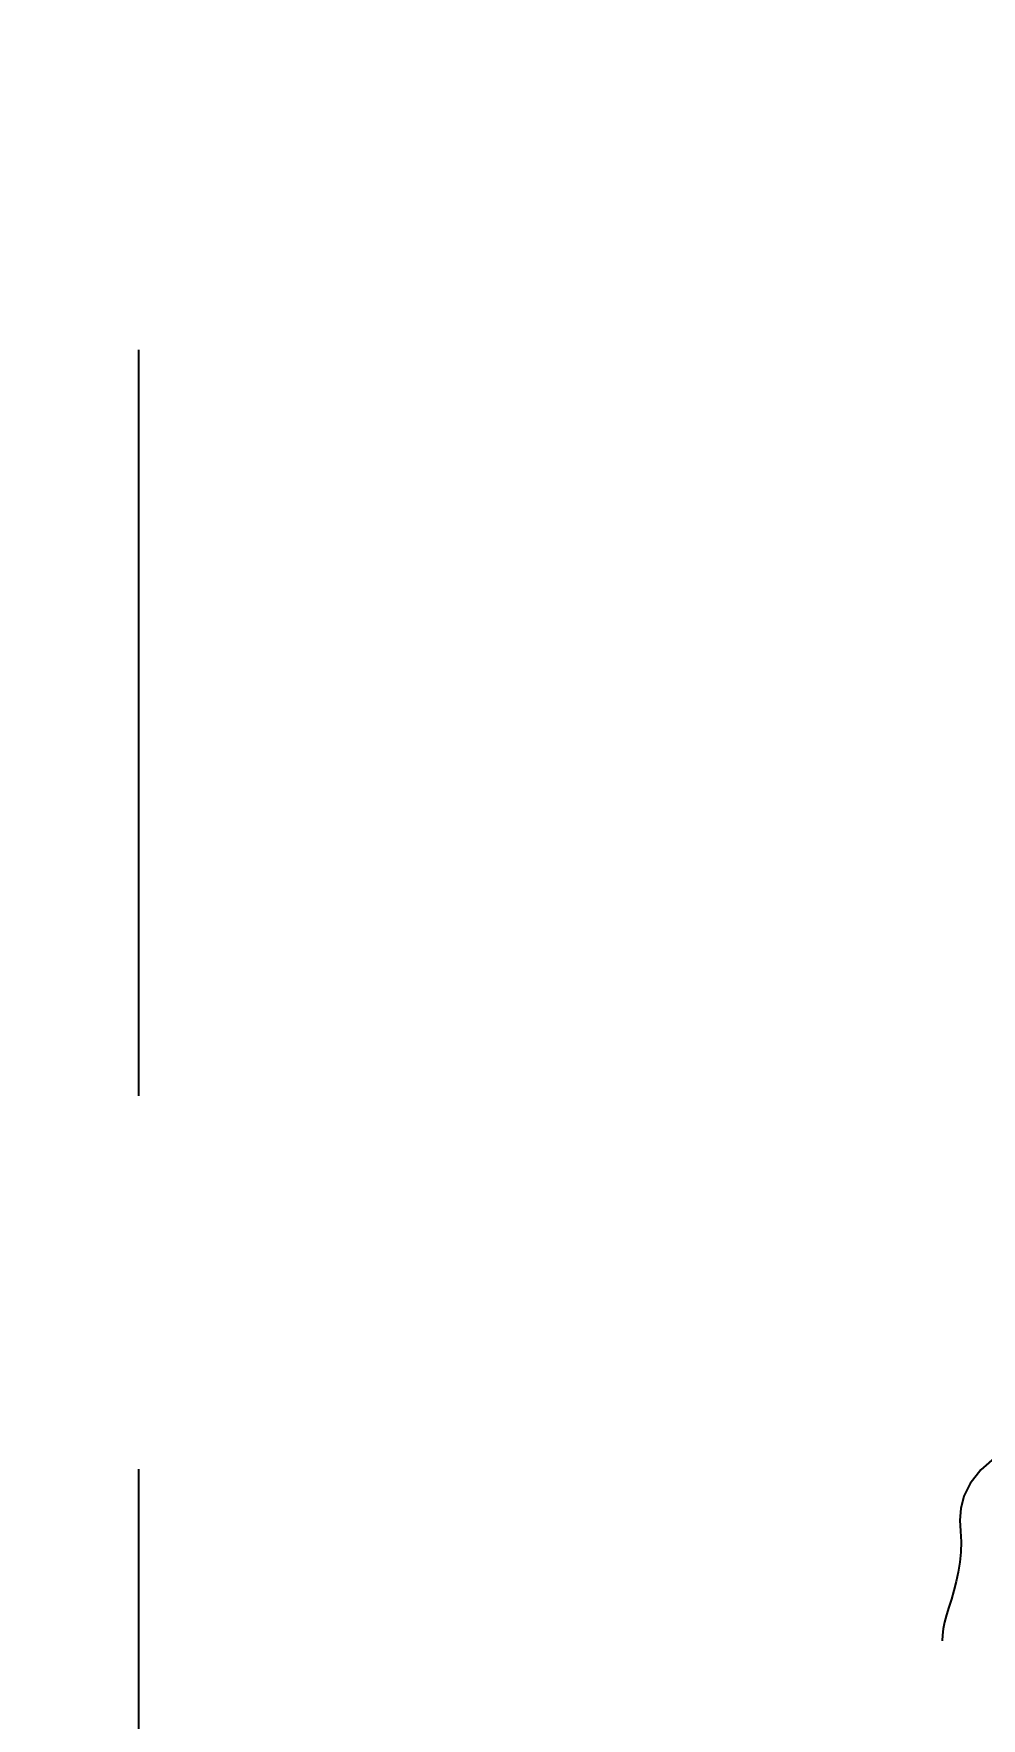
# Model space of a CAD drawing. Header units: millimetres. Extents: x 104198 to 1296755, y -81101 to 81453.
# Drawn here: x 633575.5 to 633670.8, y -26157.3 to -25988 of the extents above; entities that cross this region are included whole.
import ezdxf

# ---------------------------------------------------------------- set-up
doc = ezdxf.new("R2010")
doc.units = ezdxf.units.MM
doc.header["$PDMODE"] = 3
doc.linetypes.add('HIDDEN2', pattern=[0.1875, 0.125, -0.0625])
doc.layers.get('Defpoints').update_dxf_attribs({"color": 250})
doc.styles.add('CCD_DIM', font='ARCHS.SHX')
doc.dimstyles.get("Standard").update_dxf_attribs({"dimtxt": 0.18, "dimasz": 0.18, "dimexe": 0.18, "dimexo": 0.0625, "dimgap": 0.09, "dimtad": 0, "dimtih": 1, "dimtoh": 1, "dimdec": 4, "dimzin": 0, "dimdsep": 46, "dimtxsty": 'Standard', "dimcen": 0.09, "dimadec": 0, "dimazin": 0, "dimtfac": 1, "dimtdec": 4, "dimtofl": 0, "dimtmove": 0, "dimatfit": 3, "dimfxl": 1, "dimtolj": 1, "dimtzin": 0, "dimarcsym": 0})

# ---------------------------------------------------------------- blocks, each defined once
blk = doc.blocks.new('ghfdhrhr')
at = {"color": 250, "linetype": 'HIDDEN2', "ltscale": 600}
for p, q in [((633586.06, -32184.52, 0), (633586.06, -32719.76, 0)), ((633672.37, -32633.15), (633670.73, -32634.6)), ((633672.37, -32633.15), (633670.73, -32634.6)), ((633672.37, -32633.15), (633670.73, -32634.6)), ((633672.37, -32633.15), (633670.73, -32634.6)), ((633672.37, -32633.15), (633670.73, -32634.6)), ((633672.37, -32633.15), (633670.73, -32634.6)), ((633672.37, -32633.15), (633670.73, -32634.6)), ((633672.37, -32633.15), (633670.73, -32634.6)), ((633672.37, -32633.15), (633670.73, -32634.6)), ((633672.37, -32633.15), (633670.73, -32634.6)), ((633672.37, -32633.15), (633670.73, -32634.6)), ((633672.37, -32633.15), (633670.73, -32634.6)), ((633669.64, -32635.96), (633669, -32637.25)), ((633669.64, -32635.96), (633669, -32637.25)), ((633669.64, -32635.96), (633669, -32637.25)), ((633669.64, -32635.96), (633669, -32637.25)), ((633669.64, -32635.96), (633669, -32637.25)), ((633669.64, -32635.96), (633669, -32637.25)), ((633669.64, -32635.96), (633669, -32637.25)), ((633669.64, -32635.96), (633669, -32637.25)), ((633669.64, -32635.96), (633669, -32637.25)), ((633669.64, -32635.96), (633669, -32637.25)), ((633669.64, -32635.96), (633669, -32637.25)), ((633669.64, -32635.96), (633669, -32637.25)), ((633670.73, -32634.6), (633669.64, -32635.96)), ((633670.73, -32634.6), (633669.64, -32635.96)), ((633670.73, -32634.6), (633669.64, -32635.96)), ((633670.73, -32634.6), (633669.64, -32635.96)), ((633670.73, -32634.6), (633669.64, -32635.96)), ((633670.73, -32634.6), (633669.64, -32635.96)), ((633670.73, -32634.6), (633669.64, -32635.96)), ((633670.73, -32634.6), (633669.64, -32635.96)), ((633670.73, -32634.6), (633669.64, -32635.96)), ((633670.73, -32634.6), (633669.64, -32635.96)), ((633670.73, -32634.6), (633669.64, -32635.96)), ((633670.73, -32634.6), (633669.64, -32635.96)), ((633669, -32637.25), (633668.7, -32638.47)), ((633669, -32637.25), (633668.7, -32638.47)), ((633669, -32637.25), (633668.7, -32638.47)), ((633669, -32637.25), (633668.7, -32638.47)), ((633669, -32637.25), (633668.7, -32638.47)), ((633669, -32637.25), (633668.7, -32638.47)), ((633669, -32637.25), (633668.7, -32638.47)), ((633669, -32637.25), (633668.7, -32638.47)), ((633669, -32637.25), (633668.7, -32638.47)), ((633669, -32637.25), (633668.7, -32638.47)), ((633669, -32637.25), (633668.7, -32638.47)), ((633669, -32637.25), (633668.7, -32638.47)), ((633668.7, -32638.47), (633668.62, -32639.64)), ((633668.7, -32638.47), (633668.62, -32639.64)), ((633668.7, -32638.47), (633668.62, -32639.64)), ((633668.7, -32638.47), (633668.62, -32639.64)), ((633668.7, -32638.47), (633668.62, -32639.64)), ((633668.7, -32638.47), (633668.62, -32639.64)), ((633668.7, -32638.47), (633668.62, -32639.64)), ((633668.7, -32638.47), (633668.62, -32639.64)), ((633668.7, -32638.47), (633668.62, -32639.64)), ((633668.7, -32638.47), (633668.62, -32639.64)), ((633668.7, -32638.47), (633668.62, -32639.64)), ((633668.7, -32638.47), (633668.62, -32639.64)), ((633668.62, -32639.64), (633668.67, -32640.75)), ((633668.62, -32639.64), (633668.67, -32640.75)), ((633668.62, -32639.64), (633668.67, -32640.75)), ((633668.62, -32639.64), (633668.67, -32640.75)), ((633668.62, -32639.64), (633668.67, -32640.75)), ((633668.62, -32639.64), (633668.67, -32640.75)), ((633668.62, -32639.64), (633668.67, -32640.75)), ((633668.62, -32639.64), (633668.67, -32640.75)), ((633668.62, -32639.64), (633668.67, -32640.75)), ((633668.62, -32639.64), (633668.67, -32640.75)), ((633668.62, -32639.64), (633668.67, -32640.75)), ((633668.62, -32639.64), (633668.67, -32640.75)), ((633668.67, -32640.75), (633668.73, -32641.83)), ((633668.67, -32640.75), (633668.73, -32641.83)), ((633668.67, -32640.75), (633668.73, -32641.83)), ((633668.67, -32640.75), (633668.73, -32641.83)), ((633668.67, -32640.75), (633668.73, -32641.83)), ((633668.67, -32640.75), (633668.73, -32641.83)), ((633668.67, -32640.75), (633668.73, -32641.83)), ((633668.67, -32640.75), (633668.73, -32641.83)), ((633668.67, -32640.75), (633668.73, -32641.83)), ((633668.67, -32640.75), (633668.73, -32641.83)), ((633668.67, -32640.75), (633668.73, -32641.83)), ((633668.67, -32640.75), (633668.73, -32641.83)), ((633668.71, -32642.88), (633668.61, -32643.89)), ((633668.71, -32642.88), (633668.61, -32643.89)), ((633668.71, -32642.88), (633668.61, -32643.89)), ((633668.71, -32642.88), (633668.61, -32643.89)), ((633668.71, -32642.88), (633668.61, -32643.89)), ((633668.71, -32642.88), (633668.61, -32643.89)), ((633668.71, -32642.88), (633668.61, -32643.89)), ((633668.71, -32642.88), (633668.61, -32643.89)), ((633668.71, -32642.88), (633668.61, -32643.89)), ((633668.71, -32642.88), (633668.61, -32643.89)), ((633668.71, -32642.88), (633668.61, -32643.89)), ((633668.71, -32642.88), (633668.61, -32643.89)), ((633668.73, -32641.83), (633668.71, -32642.88)), ((633668.73, -32641.83), (633668.71, -32642.88)), ((633668.73, -32641.83), (633668.71, -32642.88)), ((633668.73, -32641.83), (633668.71, -32642.88)), ((633668.73, -32641.83), (633668.71, -32642.88)), ((633668.73, -32641.83), (633668.71, -32642.88)), ((633668.73, -32641.83), (633668.71, -32642.88)), ((633668.73, -32641.83), (633668.71, -32642.88)), ((633668.73, -32641.83), (633668.71, -32642.88)), ((633668.73, -32641.83), (633668.71, -32642.88)), ((633668.73, -32641.83), (633668.71, -32642.88)), ((633668.73, -32641.83), (633668.71, -32642.88)), ((633668.61, -32643.89), (633668.45, -32644.87)), ((633668.61, -32643.89), (633668.45, -32644.87)), ((633668.61, -32643.89), (633668.45, -32644.87)), ((633668.61, -32643.89), (633668.45, -32644.87)), ((633668.61, -32643.89), (633668.45, -32644.87)), ((633668.61, -32643.89), (633668.45, -32644.87)), ((633668.61, -32643.89), (633668.45, -32644.87)), ((633668.61, -32643.89), (633668.45, -32644.87)), ((633668.61, -32643.89), (633668.45, -32644.87)), ((633668.61, -32643.89), (633668.45, -32644.87)), ((633668.61, -32643.89), (633668.45, -32644.87)), ((633668.61, -32643.89), (633668.45, -32644.87)), ((633668.24, -32645.81), (633668, -32646.71)), ((633668.24, -32645.81), (633668, -32646.71)), ((633668.24, -32645.81), (633668, -32646.71)), ((633668.24, -32645.81), (633668, -32646.71)), ((633668.24, -32645.81), (633668, -32646.71)), ((633668.24, -32645.81), (633668, -32646.71)), ((633668.24, -32645.81), (633668, -32646.71)), ((633668.24, -32645.81), (633668, -32646.71)), ((633668.24, -32645.81), (633668, -32646.71)), ((633668.24, -32645.81), (633668, -32646.71)), ((633668.24, -32645.81), (633668, -32646.71)), ((633668.24, -32645.81), (633668, -32646.71)), ((633668.45, -32644.87), (633668.24, -32645.81)), ((633668.45, -32644.87), (633668.24, -32645.81)), ((633668.45, -32644.87), (633668.24, -32645.81)), ((633668.45, -32644.87), (633668.24, -32645.81)), ((633668.45, -32644.87), (633668.24, -32645.81)), ((633668.45, -32644.87), (633668.24, -32645.81)), ((633668.45, -32644.87), (633668.24, -32645.81)), ((633668.45, -32644.87), (633668.24, -32645.81)), ((633668.45, -32644.87), (633668.24, -32645.81)), ((633668.45, -32644.87), (633668.24, -32645.81)), ((633668.45, -32644.87), (633668.24, -32645.81)), ((633668.45, -32644.87), (633668.24, -32645.81)), ((633667.75, -32647.58), (633667.5, -32648.4)), ((633667.75, -32647.58), (633667.5, -32648.4)), ((633667.75, -32647.58), (633667.5, -32648.4)), ((633667.75, -32647.58), (633667.5, -32648.4)), ((633667.75, -32647.58), (633667.5, -32648.4)), ((633667.75, -32647.58), (633667.5, -32648.4)), ((633667.75, -32647.58), (633667.5, -32648.4)), ((633667.75, -32647.58), (633667.5, -32648.4)), ((633667.75, -32647.58), (633667.5, -32648.4)), ((633667.75, -32647.58), (633667.5, -32648.4)), ((633667.75, -32647.58), (633667.5, -32648.4)), ((633667.75, -32647.58), (633667.5, -32648.4)), ((633668, -32646.71), (633667.75, -32647.58)), ((633668, -32646.71), (633667.75, -32647.58)), ((633668, -32646.71), (633667.75, -32647.58)), ((633668, -32646.71), (633667.75, -32647.58)), ((633668, -32646.71), (633667.75, -32647.58)), ((633668, -32646.71), (633667.75, -32647.58)), ((633668, -32646.71), (633667.75, -32647.58)), ((633668, -32646.71), (633667.75, -32647.58)), ((633668, -32646.71), (633667.75, -32647.58)), ((633668, -32646.71), (633667.75, -32647.58)), ((633668, -32646.71), (633667.75, -32647.58)), ((633668, -32646.71), (633667.75, -32647.58)), ((633667.27, -32649.17), (633667.07, -32649.9)), ((633667.27, -32649.17), (633667.07, -32649.9)), ((633667.27, -32649.17), (633667.07, -32649.9)), ((633667.27, -32649.17), (633667.07, -32649.9)), ((633667.27, -32649.17), (633667.07, -32649.9)), ((633667.27, -32649.17), (633667.07, -32649.9)), ((633667.27, -32649.17), (633667.07, -32649.9)), ((633667.27, -32649.17), (633667.07, -32649.9)), ((633667.27, -32649.17), (633667.07, -32649.9)), ((633667.27, -32649.17), (633667.07, -32649.9)), ((633667.27, -32649.17), (633667.07, -32649.9)), ((633667.27, -32649.17), (633667.07, -32649.9)), ((633667.5, -32648.4), (633667.27, -32649.17)), ((633667.5, -32648.4), (633667.27, -32649.17)), ((633667.5, -32648.4), (633667.27, -32649.17)), ((633667.5, -32648.4), (633667.27, -32649.17)), ((633667.5, -32648.4), (633667.27, -32649.17)), ((633667.5, -32648.4), (633667.27, -32649.17)), ((633667.5, -32648.4), (633667.27, -32649.17)), ((633667.5, -32648.4), (633667.27, -32649.17)), ((633667.5, -32648.4), (633667.27, -32649.17)), ((633667.5, -32648.4), (633667.27, -32649.17)), ((633667.5, -32648.4), (633667.27, -32649.17)), ((633667.5, -32648.4), (633667.27, -32649.17)), ((633666.85, -32651.21), (633666.84, -32651.8)), ((633666.85, -32651.21), (633666.84, -32651.8)), ((633666.85, -32651.21), (633666.84, -32651.8)), ((633666.85, -32651.21), (633666.84, -32651.8)), ((633666.85, -32651.21), (633666.84, -32651.8)), ((633666.85, -32651.21), (633666.84, -32651.8)), ((633666.85, -32651.21), (633666.84, -32651.8)), ((633666.85, -32651.21), (633666.84, -32651.8)), ((633666.85, -32651.21), (633666.84, -32651.8)), ((633666.85, -32651.21), (633666.84, -32651.8)), ((633666.85, -32651.21), (633666.84, -32651.8)), ((633666.85, -32651.21), (633666.84, -32651.8)), ((633666.93, -32650.58), (633666.85, -32651.21)), ((633666.93, -32650.58), (633666.85, -32651.21)), ((633666.93, -32650.58), (633666.85, -32651.21)), ((633666.93, -32650.58), (633666.85, -32651.21)), ((633666.93, -32650.58), (633666.85, -32651.21)), ((633666.93, -32650.58), (633666.85, -32651.21)), ((633666.93, -32650.58), (633666.85, -32651.21)), ((633666.93, -32650.58), (633666.85, -32651.21)), ((633666.93, -32650.58), (633666.85, -32651.21)), ((633666.93, -32650.58), (633666.85, -32651.21)), ((633666.93, -32650.58), (633666.85, -32651.21)), ((633666.93, -32650.58), (633666.85, -32651.21)), ((633667.07, -32649.9), (633666.93, -32650.58)), ((633667.07, -32649.9), (633666.93, -32650.58)), ((633667.07, -32649.9), (633666.93, -32650.58)), ((633667.07, -32649.9), (633666.93, -32650.58)), ((633667.07, -32649.9), (633666.93, -32650.58)), ((633667.07, -32649.9), (633666.93, -32650.58)), ((633667.07, -32649.9), (633666.93, -32650.58)), ((633667.07, -32649.9), (633666.93, -32650.58)), ((633667.07, -32649.9), (633666.93, -32650.58)), ((633667.07, -32649.9), (633666.93, -32650.58)), ((633667.07, -32649.9), (633666.93, -32650.58)), ((633667.07, -32649.9), (633666.93, -32650.58))]:
    blk.add_line(p, q, dxfattribs=at)
blk = doc.blocks.new('WS-cj')
blk.add_hatch(color=2).paths.add_polyline_path([(0.5879, 0.8177), (-0.8177, -0.5879), (-0.5879, -0.8177), (0.8177, 0.5879)])
at = {"color": 2, "linetype": 'ByBlock', "lineweight": 0}
for p, q in [((-1.1, 0), (0, 0)), ((0, 0), (1.1, 0))]:
    blk.add_line(p, q, dxfattribs=at)
at = {"color": 2}
blk.add_lwpolyline([(0.5879, 0.8177), (-0.8177, -0.5879), (-0.5879, -0.8177), (0.8177, 0.5879)], close=True, dxfattribs=at)
blk = doc.blocks.new('*D1031')
at = {"color": 44, "lineweight": -2, "transparency": 16777216}
for p, q in [((633486.06, -25053.46), (633582.85, -25053.46)), ((633542.85, -25073.46), (633542.85, -26533.46)), ((633618.93, -26553.46), (633502.85, -26553.46))]:
    blk.add_line(p, q, dxfattribs=at)
at = {"layer": 'Defpoints', "color": 0, "transparency": 16777216}
for p in [(633446.06, -25053.46), (633542.85, -26553.46), (633658.93, -26553.46)]:
    blk.add_point(p, dxfattribs=at)
at = {"color": 44, "lineweight": -2, "transparency": 16777216, "xscale": 20, "yscale": 20, "zscale": 20}
for p, rotation in [((633542.85, -25053.46), 90), ((633542.85, -26553.46), 270)]:
    blk.add_blockref('WS-cj', p, dxfattribs=dict(at, rotation=rotation))
at = {"color": 2, "transparency": 16777216, "insert": (633510.85, -25803.46), "char_height": 40, "attachment_point": 5, "rotation": 90, "style": 'CCD_DIM'}
blk.add_mtext('\\A1;1500', dxfattribs=at)
blk = doc.blocks.new('CCD_Leader_Arrow')
at = {"color": 50, "linetype": 'ByBlock'}
blk.add_line((0, 0), (-1, 0), dxfattribs=at)
for points in [[(-0.8586, 0.6684), (-0.5965, 0.8519), (-0.24, 0), (0, 0)], [(-0.8586, -0.6684), (-0.5965, -0.8519), (-0.24, 0), (0, 0)]]:
    blk.add_solid(points, dxfattribs=at)

msp = doc.modelspace()

# ---------------------------------------------------------------- hatches: boundary and pattern name
h = msp.add_hatch()
h.set_pattern_fill('AR-SAND', color=8, scale=3, style=0)
h.set_pattern_definition([(37.5, (632652.96, -30743), (-4.8, 146.824), [0, -115.824, 0, -129.54, 0, -123.825]), (7.5, (632652.96, -30743), (134.857, 215.0475), [0, -62.484, 0, -104.394, 0, -40.005]), (327.5, (632559.23, -30743), (237.2977, 0.4312), [0, -38.1, 0, -137.16, 0, -179.07]), (317.5, (632559.23, -30743), (229.067, 66.879), [0, -19.05, 0, -89.916, 0, -102.87])])
h.paths.add_polyline_path([(635856.06, -26147.85), (635406.06, -26147.85), (635406.06, -25644.48), (633601.38, -25644.48), (633601.38, -26150.99), (633156.06, -26150.99), (633156.06, -25553.46), (635856.06, -25554.27)])

# ---------------------------------------------------------------- block references
at = {"color": 2}
msp.add_blockref('ghfdhrhr', (0, 6502.26), dxfattribs=at)

# ---------------------------------------------------------------- dimensions: what is measured, and where the dimension line sits
dim = msp.add_linear_dim(base=(633542.85, -26553.46), p1=(633446.06, -25053.46), p2=(633658.93, -26553.46), angle=90, dimstyle='Standard', override={"dimscale": 20, "dimtxt": 2, "dimasz": 1, "dimexe": 2, "dimexo": 2, "dimgap": 0.6, "dimtad": 1, "dimtih": 0, "dimtoh": 0, "dimdec": 0, "dimrnd": 5, "dimzin": 8, "dimtxsty": 'CCD_DIM', "dimblk": 'WS-cj', "dimcen": 1, "dimclrd": 44, "dimclre": 44, "dimclrt": 2, "dimazin": 2, "dimtix": 1, "dimtofl": 1, "dimtmove": 2, "dimldrblk": 'CCD_Leader_Arrow', "dimfxl": 5, "dimfxlon": 1, "dimtzin": 8})
dim.commit()
dim.dimension.update_dxf_attribs({"geometry": '*D1031', "text_midpoint": (633510.85, -25803.46)})

doc.saveas('drawing.dxf')
